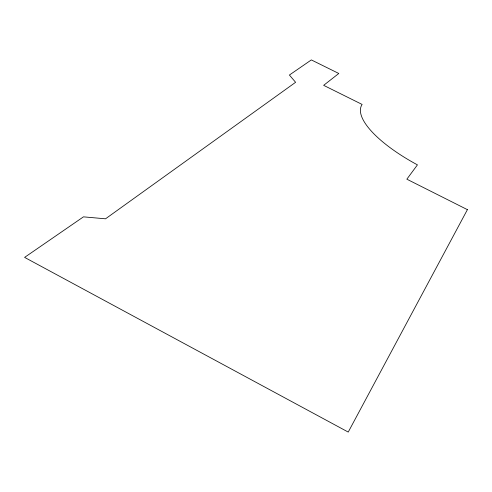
<?xml version="1.0" encoding="UTF-8"?>
<svg xmlns="http://www.w3.org/2000/svg" width="492" height="492" viewBox="0 0 492 492"><rect width="100%" height="100%" fill="white"/><g stroke="black" fill="none" stroke-linecap="round" stroke-linejoin="round"><path stroke-width="0.74" d="M467.4 209.653L348.238 432.081L24.6 257.39L83.468 216.849L105.528 218.811L295.6 82.299L289.407 75.03L311.344 59.919L338.803 73.48L323.65 85.337L362.112 104.433A90.122 29.907 25.3 0 0 417.437 164.863L406.847 179.186L467.4 209.653"/></g></svg>
